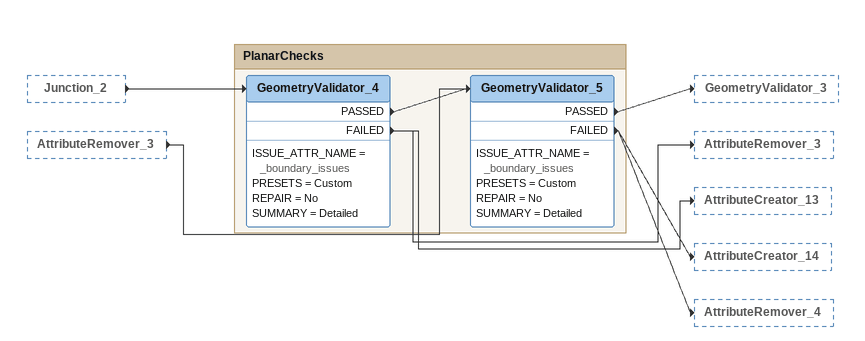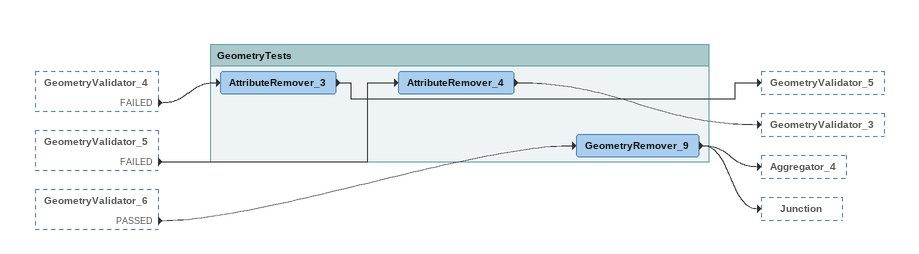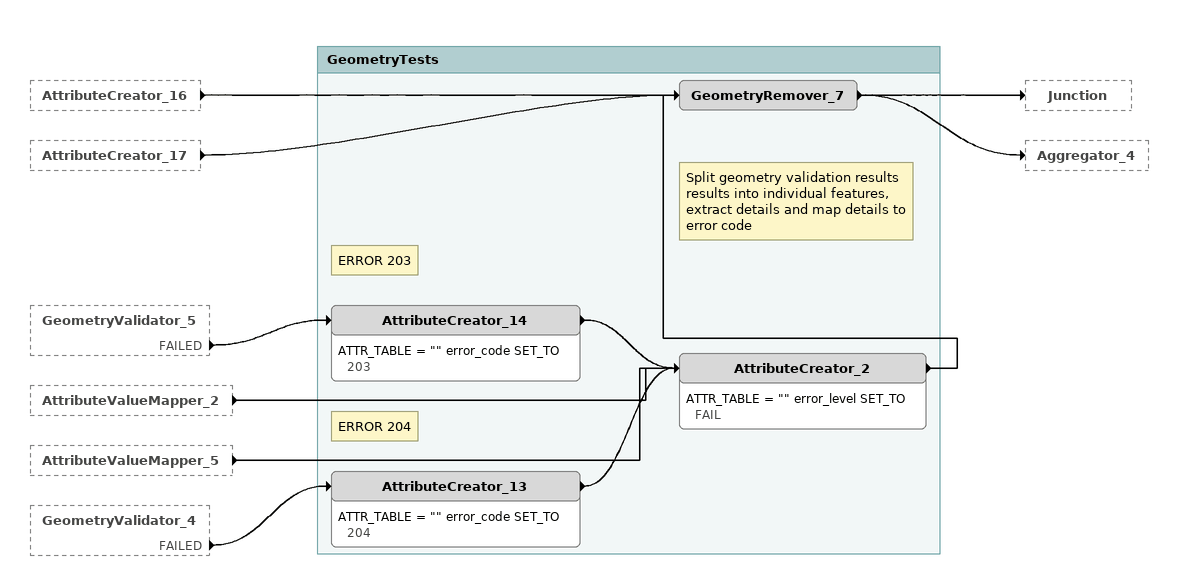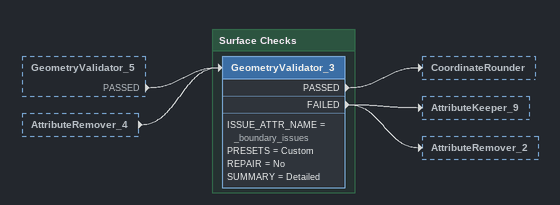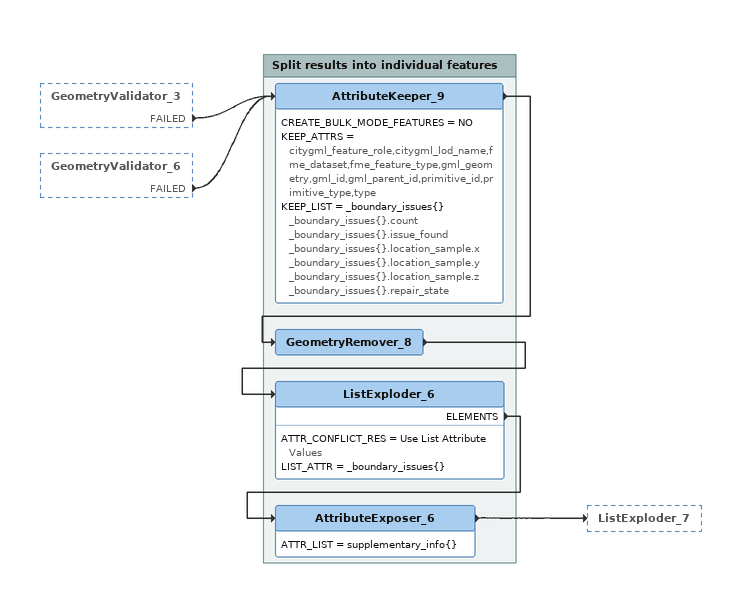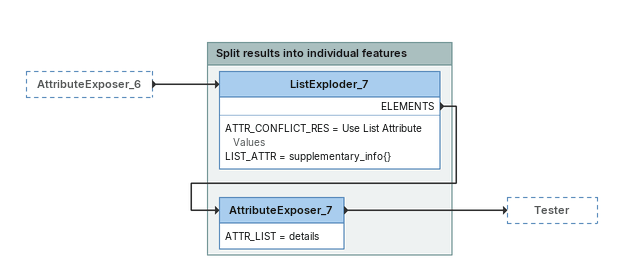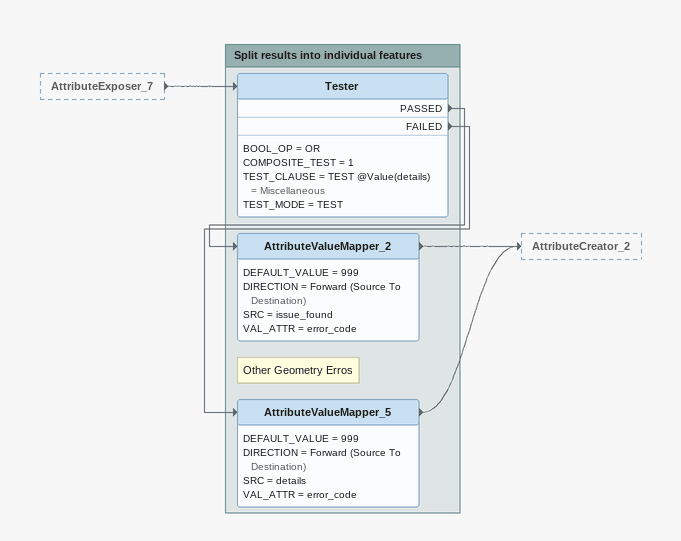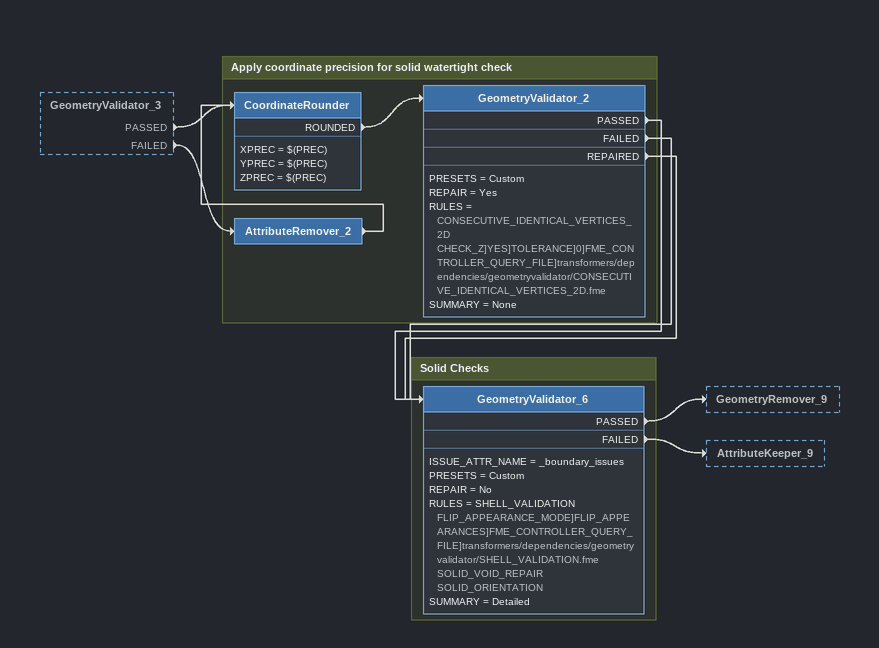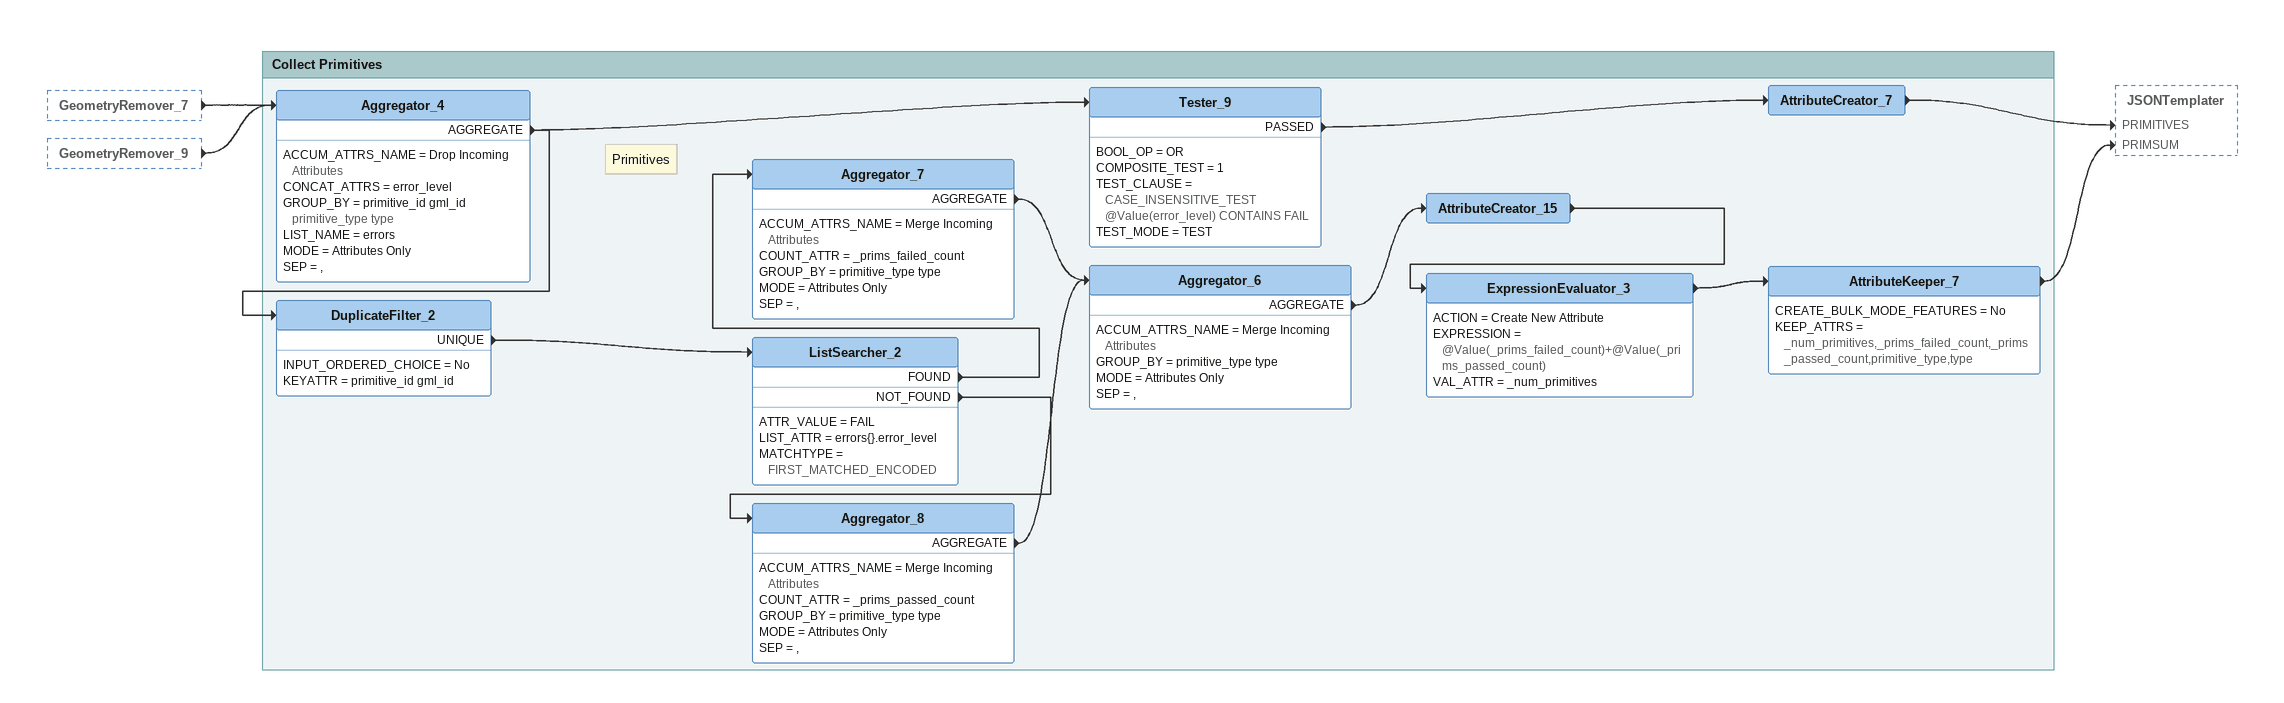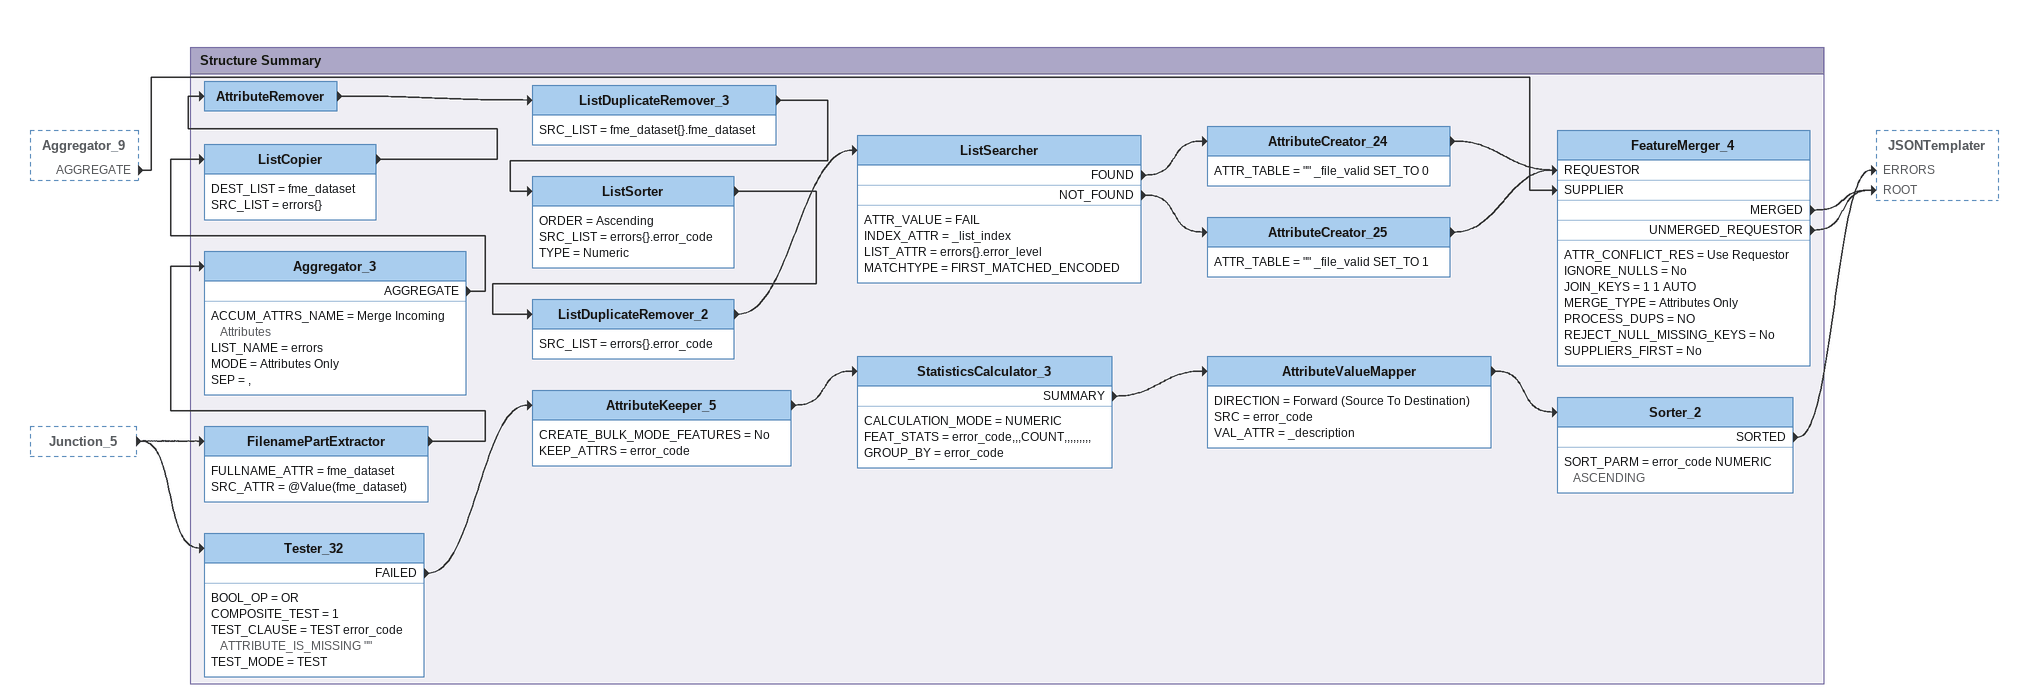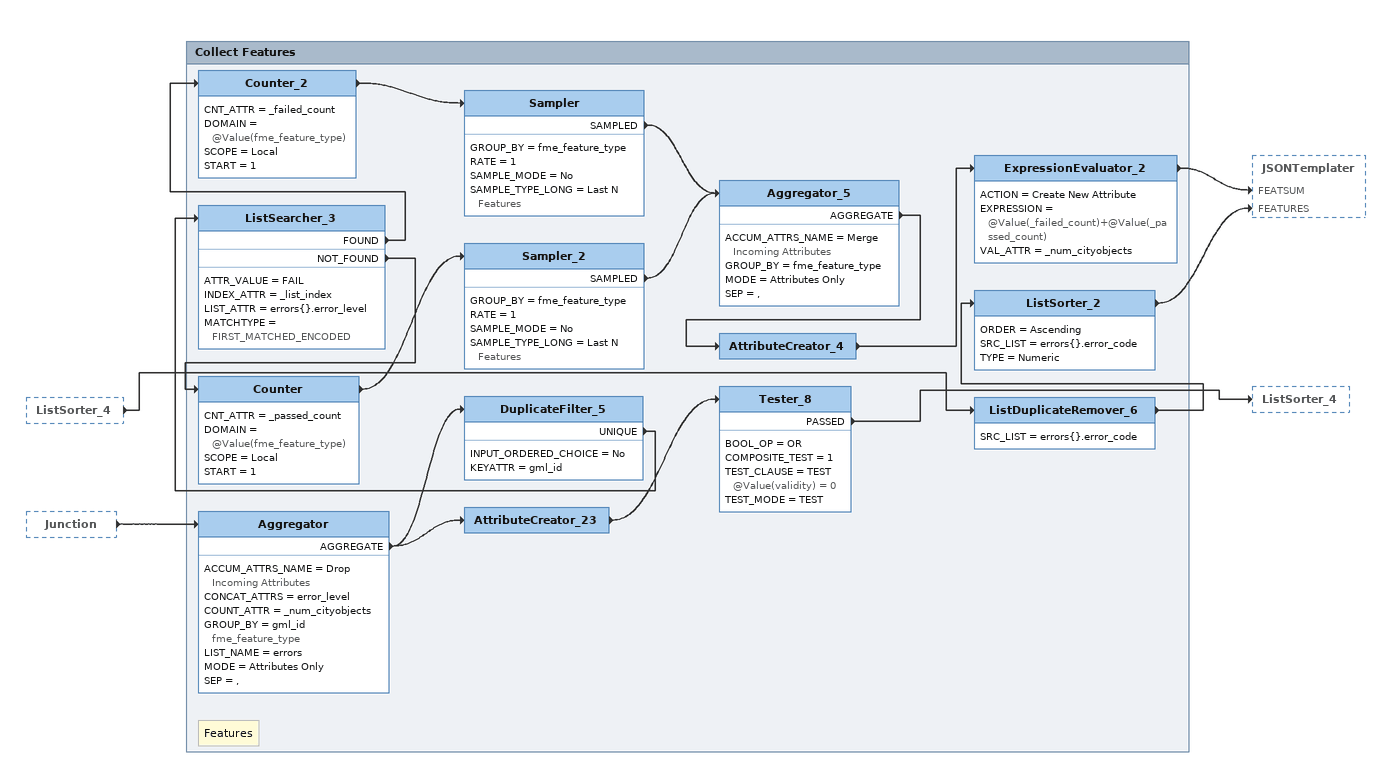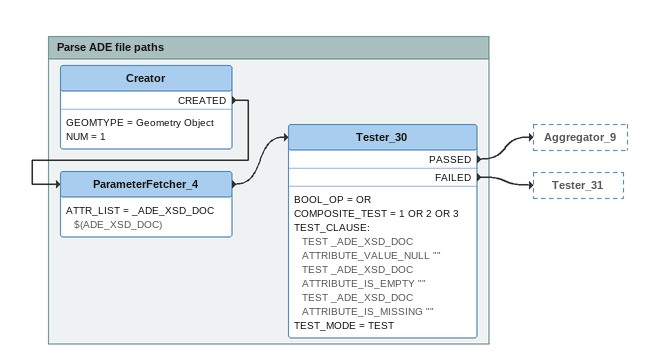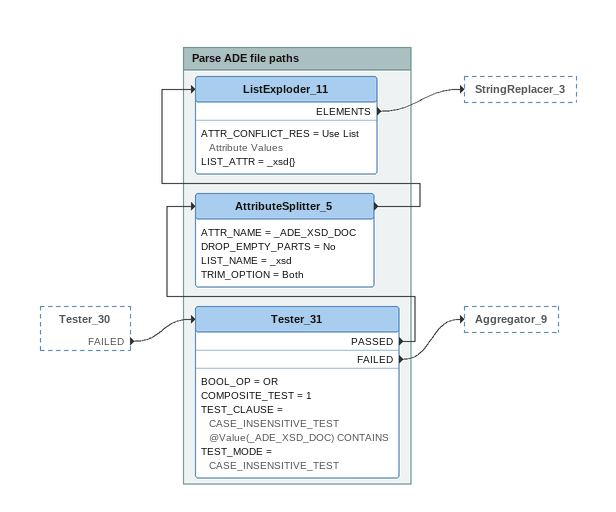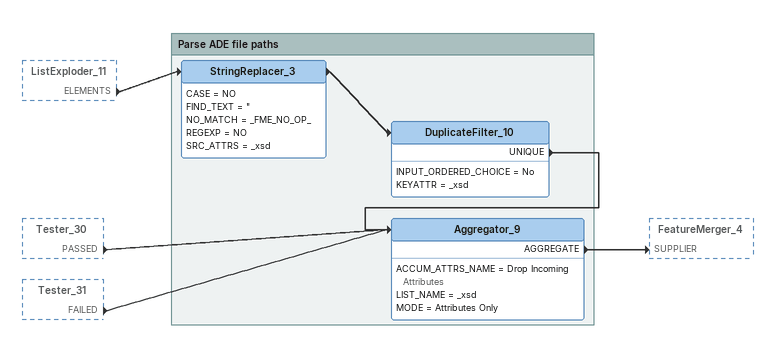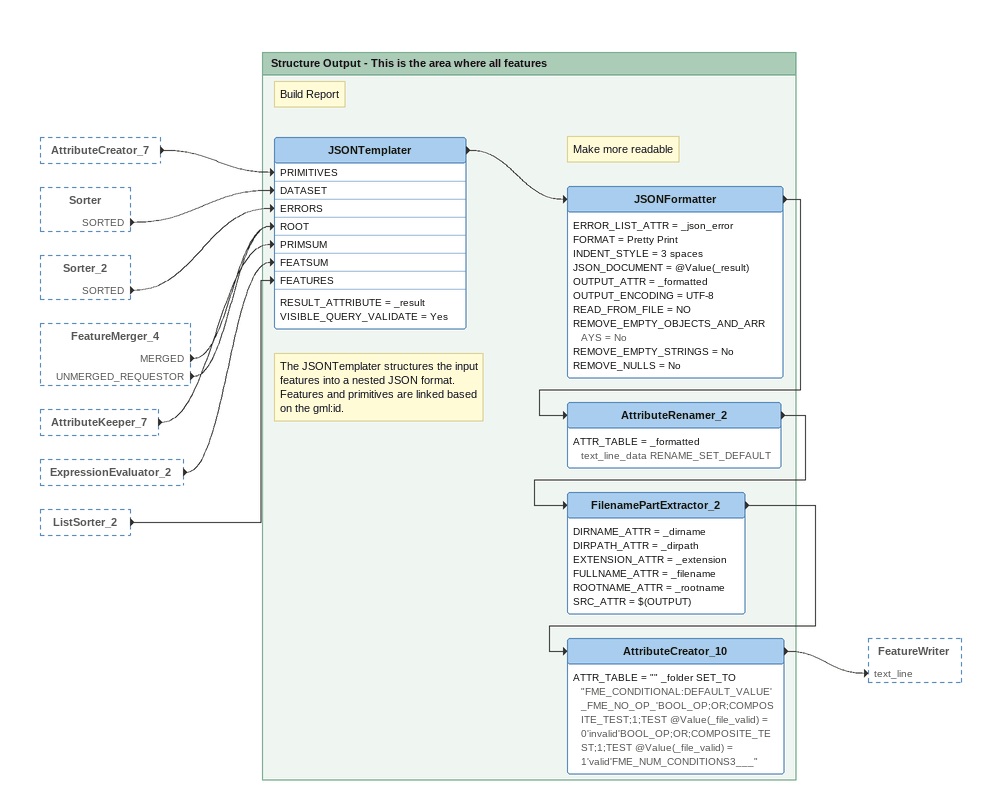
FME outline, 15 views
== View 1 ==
Junction_2 [outside]
    -> GeometryValidator_4
AttributeRemover_3 [outside]
    -> GeometryValidator_5

Bookmark: PlanarChecks
GeometryValidator_4
    ISSUE_ATTR_NAME = _boundary_issues
    PRESETS = Custom
    REPAIR = No
    SUMMARY = Detailed
    PASSED -> GeometryValidator_5
    FAILED -> AttributeRemover_3
    FAILED -> AttributeCreator_13
GeometryValidator_5
    ISSUE_ATTR_NAME = _boundary_issues
    PRESETS = Custom
    REPAIR = No
    SUMMARY = Detailed
    PASSED -> GeometryValidator_3
    FAILED -> AttributeCreator_14
    FAILED -> AttributeRemover_4

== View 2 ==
GeometryValidator_4 [outside]
    FAILED -> AttributeRemover_3
GeometryValidator_5 [outside]
    FAILED -> AttributeRemover_4
GeometryValidator_6 [outside]
    PASSED -> GeometryRemover_9

Bookmark: GeometryTests
AttributeRemover_3
    -> GeometryValidator_5
AttributeRemover_4
    -> GeometryValidator_3
GeometryRemover_9
    -> Aggregator_4
    -> Junction

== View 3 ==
AttributeCreator_16 [outside]
    -> GeometryRemover_7
AttributeCreator_17 [outside]
    -> GeometryRemover_7
GeometryValidator_5 [outside]
    FAILED -> AttributeCreator_14
AttributeValueMapper_2 [outside]
    -> AttributeCreator_2
AttributeValueMapper_5 [outside]
    -> AttributeCreator_2
GeometryValidator_4 [outside]
    FAILED -> AttributeCreator_13

Bookmark: GeometryTests
Note: ERROR 203
AttributeCreator_14
    ATTR_TABLE = "" error_code SET_TO 203
    -> AttributeCreator_2
Note: ERROR 204
AttributeCreator_13
    ATTR_TABLE = "" error_code SET_TO 204
    -> AttributeCreator_2
AttributeCreator_2
    ATTR_TABLE = "" error_level SET_TO FAIL
    -> GeometryRemover_7
Note: Split geometry validation results results into individual features, extract details and map details to error code
GeometryRemover_7
    -> Junction
    -> Aggregator_4

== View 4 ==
GeometryValidator_5 [outside]
    PASSED -> GeometryValidator_3
AttributeRemover_4 [outside]
    -> GeometryValidator_3

Bookmark: Surface Checks
GeometryValidator_3
    ISSUE_ATTR_NAME = _boundary_issues
    PRESETS = Custom
    REPAIR = No
    SUMMARY = Detailed
    PASSED -> CoordinateRounder
    FAILED -> AttributeKeeper_9
    FAILED -> AttributeRemover_2

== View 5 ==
GeometryValidator_3 [outside]
    FAILED -> AttributeKeeper_9
GeometryValidator_6 [outside]
    FAILED -> AttributeKeeper_9

Bookmark: Split results into individual features
AttributeKeeper_9
    CREATE_BULK_MODE_FEATURES = NO
    KEEP_ATTRS = citygml_feature_role,citygml_lod_name,fme_dataset,fme_feature_type,gml_geometry,gml_id,gml_parent_id,primitive_id,primitive_type,type
    KEEP_LIST = _boundary_issues{} _boundary_issues{}.count _boundary_issues{}.issue_found _boundary_issues{}.location_sample.x _boundary_issues{}.location_sample.y _boundary_issues{}.location_sample.z _boundary_issues{}.repair_state
    -> GeometryRemover_8
GeometryRemover_8
    -> ListExploder_6
ListExploder_6
    ATTR_CONFLICT_RES = Use List Attribute Values
    LIST_ATTR = _boundary_issues{}
    ELEMENTS -> AttributeExposer_6
AttributeExposer_6
    ATTR_LIST = supplementary_info{}
    -> ListExploder_7

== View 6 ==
AttributeExposer_6 [outside]
    -> ListExploder_7

Bookmark: Split results into individual features
ListExploder_7
    ATTR_CONFLICT_RES = Use List Attribute Values
    LIST_ATTR = supplementary_info{}
    ELEMENTS -> AttributeExposer_7
AttributeExposer_7
    ATTR_LIST = details
    -> Tester

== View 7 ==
AttributeExposer_7 [outside]
    -> Tester

Bookmark: Split results into individual features
Tester
    BOOL_OP = OR
    COMPOSITE_TEST = 1
    TEST_CLAUSE = TEST @Value(details) = Miscellaneous
    TEST_MODE = TEST
    PASSED -> AttributeValueMapper_2
    FAILED -> AttributeValueMapper_5
AttributeValueMapper_2
    DEFAULT_VALUE = 999
    DIRECTION = Forward (Source To Destination)
    SRC = issue_found
    VAL_ATTR = error_code
    -> AttributeCreator_2
Note: Other Geometry Erros
AttributeValueMapper_5
    DEFAULT_VALUE = 999
    DIRECTION = Forward (Source To Destination)
    SRC = details
    VAL_ATTR = error_code
    -> AttributeCreator_2

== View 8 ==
GeometryValidator_3 [outside]
    PASSED -> CoordinateRounder
    FAILED -> AttributeRemover_2

Bookmark: Apply coordinate precision for solid watertight check
AttributeRemover_2
    -> CoordinateRounder
CoordinateRounder
    XPREC = $(PREC)
    YPREC = $(PREC)
    ZPREC = $(PREC)
    ROUNDED -> GeometryValidator_2
GeometryValidator_2
    PRESETS = Custom
    REPAIR = Yes
    RULES = CONSECUTIVE_IDENTICAL_VERTICES_2D CHECK_Z]YES]TOLERANCE]0]FME_CONTROLLER_QUERY_FILE]transformers/dependencies/geometryvalidator/CONSECUTIVE_IDENTICAL_VERTICES_2D.fme
    SUMMARY = None
    PASSED -> GeometryValidator_6
    FAILED -> GeometryValidator_6
    REPAIRED -> GeometryValidator_6

Bookmark: Solid Checks
GeometryValidator_6
    ISSUE_ATTR_NAME = _boundary_issues
    PRESETS = Custom
    REPAIR = No
    RULES = SHELL_VALIDATION FLIP_APPEARANCE_MODE]FLIP_APPEARANCES]FME_CONTROLLER_QUERY_FILE]transformers/dependencies/geometryvalidator/SHELL_VALIDATION.fme SOLID_VOID_REPAIR  SOLID_ORIENTATION
    SUMMARY = Detailed
    PASSED -> GeometryRemover_9
    FAILED -> AttributeKeeper_9

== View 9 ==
GeometryRemover_7 [outside]
    -> Aggregator_4
GeometryRemover_9 [outside]
    -> Aggregator_4

Bookmark: Collect Primitives
Note: Primitives
Aggregator_4
    ACCUM_ATTRS_NAME = Drop Incoming Attributes
    CONCAT_ATTRS = error_level
    GROUP_BY = primitive_id gml_id primitive_type type
    LIST_NAME = errors
    MODE = Attributes Only
    SEP = ,
    AGGREGATE -> Tester_9
    AGGREGATE -> DuplicateFilter_2
Tester_9
    BOOL_OP = OR
    COMPOSITE_TEST = 1
    TEST_CLAUSE = CASE_INSENSITIVE_TEST @Value(error_level) CONTAINS FAIL
    TEST_MODE = TEST
    PASSED -> AttributeCreator_7
AttributeCreator_7
    -> JSONTemplater [PRIMITIVES]
DuplicateFilter_2
    INPUT_ORDERED_CHOICE = No
    KEYATTR = primitive_id gml_id
    UNIQUE -> ListSearcher_2
ListSearcher_2
    ATTR_VALUE = FAIL
    LIST_ATTR = errors{}.error_level
    MATCHTYPE = FIRST_MATCHED_ENCODED
    FOUND -> Aggregator_7
    NOT_FOUND -> Aggregator_8
Aggregator_7
    ACCUM_ATTRS_NAME = Merge Incoming Attributes
    COUNT_ATTR = _prims_failed_count
    GROUP_BY = primitive_type type
    MODE = Attributes Only
    SEP = ,
    AGGREGATE -> Aggregator_6
Aggregator_8
    ACCUM_ATTRS_NAME = Merge Incoming Attributes
    COUNT_ATTR = _prims_passed_count
    GROUP_BY = primitive_type type
    MODE = Attributes Only
    SEP = ,
    AGGREGATE -> Aggregator_6
Aggregator_6
    ACCUM_ATTRS_NAME = Merge Incoming Attributes
    GROUP_BY = primitive_type type
    MODE = Attributes Only
    SEP = ,
    AGGREGATE -> AttributeCreator_15
AttributeCreator_15
    -> ExpressionEvaluator_3
ExpressionEvaluator_3
    ACTION = Create New Attribute
    EXPRESSION = @Value(_prims_failed_count)+@Value(_prims_passed_count)
    VAL_ATTR = _num_primitives
    -> AttributeKeeper_7
AttributeKeeper_7
    CREATE_BULK_MODE_FEATURES = No
    KEEP_ATTRS = _num_primitives,_prims_failed_count,_prims_passed_count,primitive_type,type
    -> JSONTemplater [PRIMSUM]

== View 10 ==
Aggregator_9 [outside]
    AGGREGATE -> FeatureMerger_4 [SUPPLIER]
Junction_5 [outside]
    -> FilenamePartExtractor
    -> Tester_32

Bookmark: Structure Summary
FilenamePartExtractor
    FULLNAME_ATTR = fme_dataset
    SRC_ATTR = @Value(fme_dataset)
    -> Aggregator_3
Aggregator_3
    ACCUM_ATTRS_NAME = Merge Incoming Attributes
    LIST_NAME = errors
    MODE = Attributes Only
    SEP = ,
    AGGREGATE -> ListCopier
ListCopier
    DEST_LIST = fme_dataset
    SRC_LIST = errors{}
    -> AttributeRemover
AttributeRemover
    -> ListDuplicateRemover_3
ListDuplicateRemover_3
    SRC_LIST = fme_dataset{}.fme_dataset
    -> ListSorter
ListSorter
    ORDER = Ascending
    SRC_LIST = errors{}.error_code
    TYPE = Numeric
    -> ListDuplicateRemover_2
ListDuplicateRemover_2
    SRC_LIST = errors{}.error_code
    -> ListSearcher
ListSearcher
    ATTR_VALUE = FAIL
    INDEX_ATTR = _list_index
    LIST_ATTR = errors{}.error_level
    MATCHTYPE = FIRST_MATCHED_ENCODED
    FOUND -> AttributeCreator_24
    NOT_FOUND -> AttributeCreator_25
AttributeCreator_24
    ATTR_TABLE = "" _file_valid SET_TO 0
    -> FeatureMerger_4 [REQUESTOR]
AttributeCreator_25
    ATTR_TABLE = "" _file_valid SET_TO 1
    -> FeatureMerger_4 [REQUESTOR]
Tester_32
    BOOL_OP = OR
    COMPOSITE_TEST = 1
    TEST_CLAUSE = TEST error_code ATTRIBUTE_IS_MISSING ""
    TEST_MODE = TEST
    FAILED -> AttributeKeeper_5
AttributeKeeper_5
    CREATE_BULK_MODE_FEATURES = No
    KEEP_ATTRS = error_code
    -> StatisticsCalculator_3
StatisticsCalculator_3
    CALCULATION_MODE = NUMERIC
    FEAT_STATS = error_code,,,COUNT,,,,,,,,,
    GROUP_BY = error_code
    SUMMARY -> AttributeValueMapper
AttributeValueMapper
    DIRECTION = Forward (Source To Destination)
    SRC = error_code
    VAL_ATTR = _description
    -> Sorter_2
Sorter_2
    SORT_PARM = error_code NUMERIC ASCENDING
    SORTED -> JSONTemplater [ERRORS]
FeatureMerger_4
    ATTR_CONFLICT_RES = Use Requestor
    IGNORE_NULLS = No
    JOIN_KEYS = 1 1 AUTO
    MERGE_TYPE = Attributes Only
    PROCESS_DUPS = NO
    REJECT_NULL_MISSING_KEYS = No
    SUPPLIERS_FIRST = No
    MERGED -> JSONTemplater [ROOT]
    UNMERGED_REQUESTOR -> JSONTemplater [ROOT]

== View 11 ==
ListSorter_4 [outside]
    -> ListDuplicateRemover_6
Junction [outside]
    -> Aggregator

Bookmark: Collect Features
Note: Features
Aggregator
    ACCUM_ATTRS_NAME = Drop Incoming Attributes
    CONCAT_ATTRS = error_level
    COUNT_ATTR = _num_cityobjects
    GROUP_BY = gml_id fme_feature_type
    LIST_NAME = errors
    MODE = Attributes Only
    SEP = ,
    AGGREGATE -> DuplicateFilter_5
    AGGREGATE -> AttributeCreator_23
DuplicateFilter_5
    INPUT_ORDERED_CHOICE = No
    KEYATTR = gml_id
    UNIQUE -> ListSearcher_3
ListSearcher_3
    ATTR_VALUE = FAIL
    INDEX_ATTR = _list_index
    LIST_ATTR = errors{}.error_level
    MATCHTYPE = FIRST_MATCHED_ENCODED
    FOUND -> Counter_2
    NOT_FOUND -> Counter
Counter_2
    CNT_ATTR = _failed_count
    DOMAIN = @Value(fme_feature_type)
    SCOPE = Local
    START = 1
    -> Sampler
Sampler
    GROUP_BY = fme_feature_type
    RATE = 1
    SAMPLE_MODE = No
    SAMPLE_TYPE_LONG = Last N Features
    SAMPLED -> Aggregator_5
Counter
    CNT_ATTR = _passed_count
    DOMAIN = @Value(fme_feature_type)
    SCOPE = Local
    START = 1
    -> Sampler_2
Sampler_2
    GROUP_BY = fme_feature_type
    RATE = 1
    SAMPLE_MODE = No
    SAMPLE_TYPE_LONG = Last N Features
    SAMPLED -> Aggregator_5
Aggregator_5
    ACCUM_ATTRS_NAME = Merge Incoming Attributes
    GROUP_BY = fme_feature_type
    MODE = Attributes Only
    SEP = ,
    AGGREGATE -> AttributeCreator_4
AttributeCreator_4
    -> ExpressionEvaluator_2
ExpressionEvaluator_2
    ACTION = Create New Attribute
    EXPRESSION = @Value(_failed_count)+@Value(_passed_count)
    VAL_ATTR = _num_cityobjects
    -> JSONTemplater [FEATSUM]
AttributeCreator_23
    -> Tester_8
Tester_8
    BOOL_OP = OR
    COMPOSITE_TEST = 1
    TEST_CLAUSE = TEST @Value(validity) = 0
    TEST_MODE = TEST
    PASSED -> ListSorter_4
ListDuplicateRemover_6
    SRC_LIST = errors{}.error_code
    -> ListSorter_2
ListSorter_2
    ORDER = Ascending
    SRC_LIST = errors{}.error_code
    TYPE = Numeric
    -> JSONTemplater [FEATURES]

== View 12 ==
Bookmark: Parse ADE file paths
Creator
    GEOMTYPE = Geometry Object
    NUM = 1
    CREATED -> ParameterFetcher_4
ParameterFetcher_4
    ATTR_LIST = _ADE_XSD_DOC $(ADE_XSD_DOC)
    -> Tester_30
Tester_30
    BOOL_OP = OR
    COMPOSITE_TEST = 1 OR 2 OR 3
    TEST_CLAUSE:
      TEST _ADE_XSD_DOC ATTRIBUTE_VALUE_NULL ""
      TEST _ADE_XSD_DOC ATTRIBUTE_IS_EMPTY ""
      TEST _ADE_XSD_DOC ATTRIBUTE_IS_MISSING ""
    TEST_MODE = TEST
    PASSED -> Aggregator_9
    FAILED -> Tester_31

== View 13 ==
Tester_30 [outside]
    FAILED -> Tester_31

Bookmark: Parse ADE file paths
Tester_31
    BOOL_OP = OR
    COMPOSITE_TEST = 1
    TEST_CLAUSE = CASE_INSENSITIVE_TEST @Value(_ADE_XSD_DOC) CONTAINS
    TEST_MODE = CASE_INSENSITIVE_TEST
    PASSED -> AttributeSplitter_5
    FAILED -> Aggregator_9
AttributeSplitter_5
    ATTR_NAME = _ADE_XSD_DOC
    DROP_EMPTY_PARTS = No
    LIST_NAME = _xsd
    TRIM_OPTION = Both
    -> ListExploder_11
ListExploder_11
    ATTR_CONFLICT_RES = Use List Attribute Values
    LIST_ATTR = _xsd{}
    ELEMENTS -> StringReplacer_3

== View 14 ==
ListExploder_11 [outside]
    ELEMENTS -> StringReplacer_3
Tester_30 [outside]
    PASSED -> Aggregator_9
Tester_31 [outside]
    FAILED -> Aggregator_9

Bookmark: Parse ADE file paths
StringReplacer_3
    CASE = NO
    FIND_TEXT = "
    NO_MATCH = _FME_NO_OP_
    REGEXP = NO
    SRC_ATTRS = _xsd
    -> DuplicateFilter_10
DuplicateFilter_10
    INPUT_ORDERED_CHOICE = No
    KEYATTR = _xsd
    UNIQUE -> Aggregator_9
Aggregator_9
    ACCUM_ATTRS_NAME = Drop Incoming Attributes
    LIST_NAME = _xsd
    MODE = Attributes Only
    AGGREGATE -> FeatureMerger_4 [SUPPLIER]

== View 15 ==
AttributeCreator_7 [outside]
    -> JSONTemplater [PRIMITIVES]
Sorter [outside]
    SORTED -> JSONTemplater [DATASET]
Sorter_2 [outside]
    SORTED -> JSONTemplater [ERRORS]
FeatureMerger_4 [outside]
    MERGED -> JSONTemplater [ROOT]
    UNMERGED_REQUESTOR -> JSONTemplater [ROOT]
AttributeKeeper_7 [outside]
    -> JSONTemplater [PRIMSUM]
ExpressionEvaluator_2 [outside]
    -> JSONTemplater [FEATSUM]
ListSorter_2 [outside]
    -> JSONTemplater [FEATURES]

Bookmark: Structure Output - This is the area where all features
Note: The JSONTemplater structures the input features into a nested JSON format. / Features and primitives are linked based on the gml:id.
Note: Build Report
JSONTemplater
    RESULT_ATTRIBUTE = _result
    VISIBLE_QUERY_VALIDATE = Yes
    -> JSONFormatter
Note: Make more readable
JSONFormatter
    ERROR_LIST_ATTR = _json_error
    FORMAT = Pretty Print
    INDENT_STYLE = 3 spaces
    JSON_DOCUMENT = @Value(_result)
    OUTPUT_ATTR = _formatted
    OUTPUT_ENCODING = UTF-8
    READ_FROM_FILE = NO
    REMOVE_EMPTY_OBJECTS_AND_ARRAYS = No
    REMOVE_EMPTY_STRINGS = No
    REMOVE_NULLS = No
    -> AttributeRenamer_2
AttributeRenamer_2
    ATTR_TABLE = _formatted text_line_data RENAME_SET_DEFAULT
    -> FilenamePartExtractor_2
FilenamePartExtractor_2
    DIRNAME_ATTR = _dirname
    DIRPATH_ATTR = _dirpath
    EXTENSION_ATTR = _extension
    FULLNAME_ATTR = _filename
    ROOTNAME_ATTR = _rootname
    SRC_ATTR = $(OUTPUT)
    -> AttributeCreator_10
AttributeCreator_10
    ATTR_TABLE = "" _folder SET_TO "FME_CONDITIONAL:DEFAULT_VALUE'_FME_NO_OP_'BOOL_OP;OR;COMPOSITE_TEST;1;TEST @Value(_file_valid) = 0'invalid'BOOL_OP;OR;COMPOSITE_TEST;1;TEST @Value(_file_valid) = 1'valid'FME_NUM_CONDITIONS3___"
    -> FeatureWriter [text_line]
